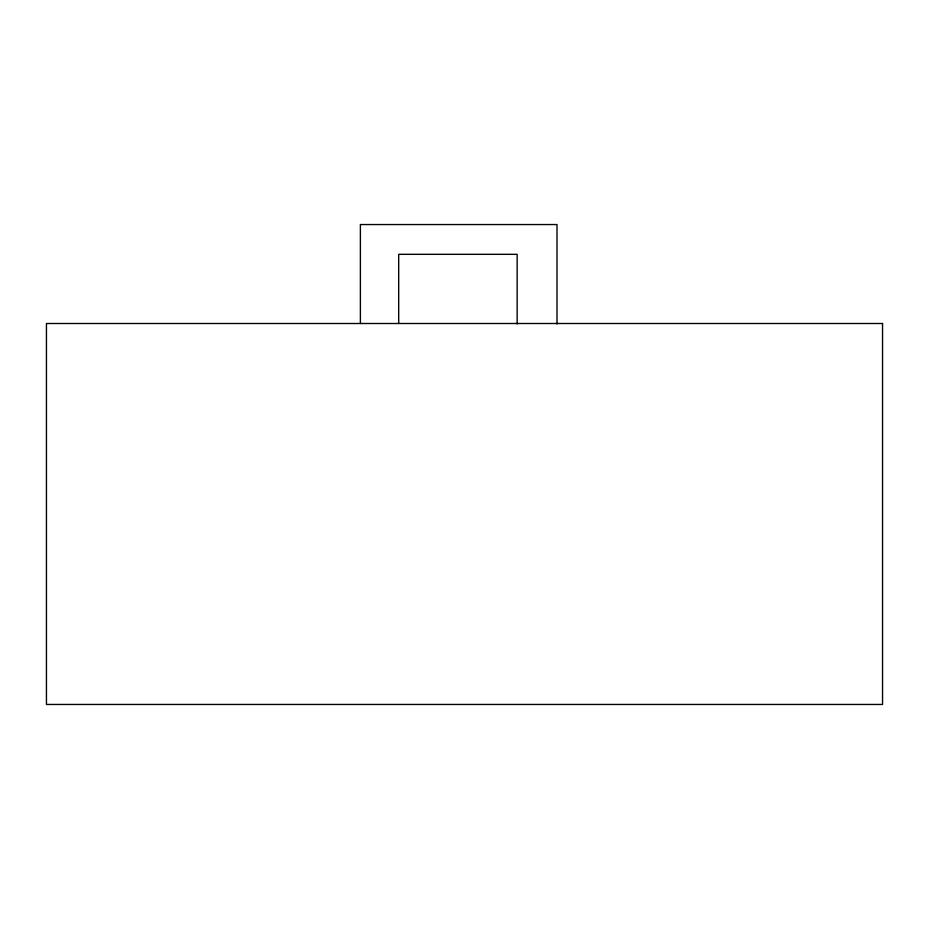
<?xml version="1.0" encoding="UTF-8"?>
<svg xmlns="http://www.w3.org/2000/svg" width="929" height="929" viewBox="0 0 929 929"><rect width="100%" height="100%" fill="white"/><g stroke="black" fill="none" stroke-linecap="round" stroke-linejoin="round"><path stroke-width="1.39" d="M557.005 324.012L557.005 224.551L360.382 224.551L360.382 323.501M517.139 323.931L517.139 254.325L398.692 254.325L398.692 323.501M882.55 323.501L46.45 323.501L46.45 704.449L882.55 704.449L882.55 323.501"/></g></svg>
